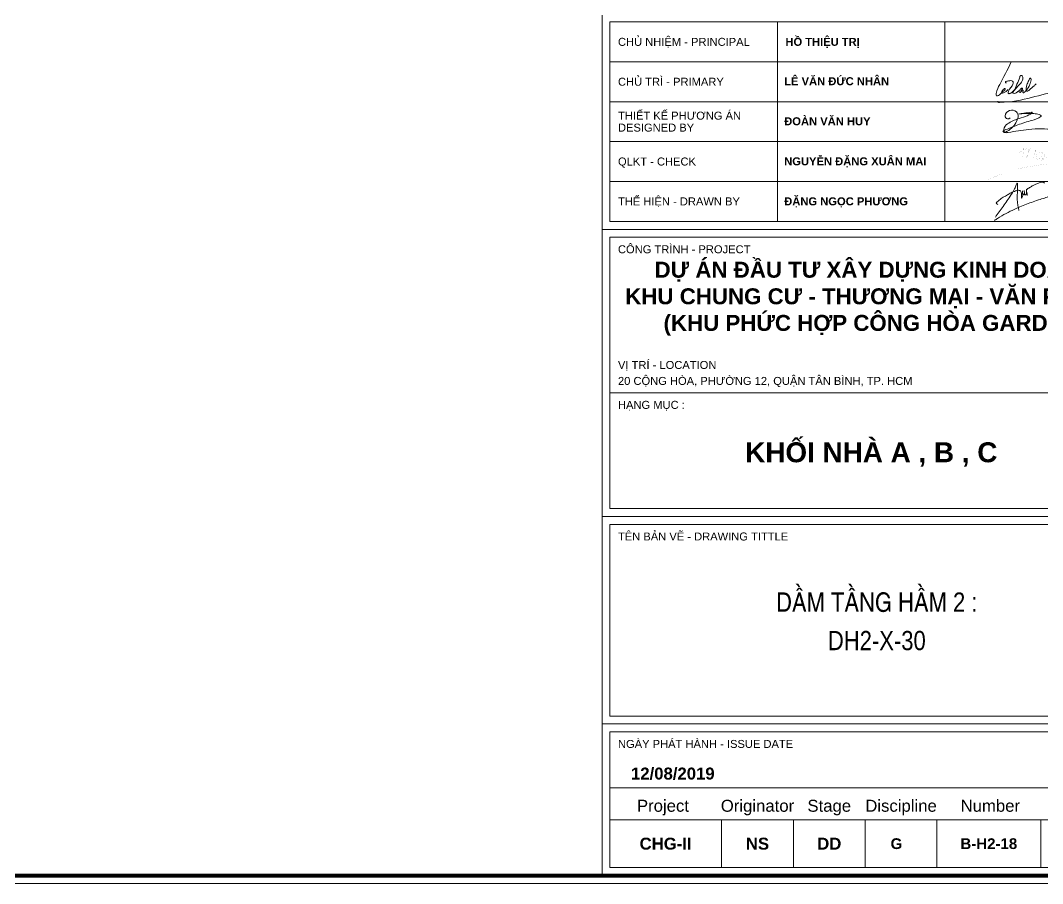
# Model space of a CAD drawing. Header units: millimetres. Extents: x 3014920 to 3563667, y -1638653 to -1356471.
# Drawn here: x 3403275 to 3409919, y -1600938 to -1595328 of the extents above; entities that cross this region are included whole.
import ezdxf
from ezdxf.enums import TextEntityAlignment as Align
from ezdxf.xclip import XClip

# ---------------------------------------------------------------- set-up
doc = ezdxf.new("R2010")
doc.units = ezdxf.units.MM
doc.header["$MEASUREMENT"] = 0
doc.header["$XCLIPFRAME"] = 0
doc.header["$PDMODE"] = 2
doc.linetypes.add('CENTER', pattern=[2, 1.25, -0.25, 0.25, -0.25])
doc.layers.get('0').update_dxf_attribs({"lineweight": 9})
doc.layers.get('Defpoints').update_dxf_attribs({"color": 10, "lineweight": 0})
for name, color, linetype, lineweight in [('CHG_XX_Khung ten$0$TEXT', 7, 'Continuous', 15), ('CHUNHO', 7, 'CENTER', 13), ('CHUTO', 51, 'Continuous', 15), ('CTHEP', 50, 'Continuous', 50), ('DBAO', 90, 'Continuous', 13), ('KTH', 154, 'Continuous', 9)]:
    doc.layers.add(name, color=color, linetype=linetype, lineweight=lineweight)
doc.styles.add('ArialB', font='arialbd.ttf')
doc.styles.add('CHG_XX_Khung ten$0$A1 BORDER$0$ARIAL', font='arial.ttf')
doc.styles.add('CHG_XX_Khung ten$0$A1 BORDER$0$Arial - Bold', font='arialbd.ttf', dxfattribs={"height": 2.5})
doc.styles.add('CHG_XX_Khung ten$0$Arial - Bold', font='arialbd.ttf')
doc.styles.add('CHG_XX_Khung ten$0$title block pccc$0$ARIAL', font='arial.ttf')
doc.styles.add('CHG_XX_Khung ten$0$title block pccc$0$Arial - Bold', font='arialbd.ttf', dxfattribs={"height": 2.5})
doc.styles.add('Star-HelCon', font='VHELVCN_0.TTF')
doc.styles.add('TTP-HelCon', font='VHELVCN_0.TTF')
doc.dimstyles.new('TTP-25', dxfattribs={"dimscale": 25, "dimtxt": 2.5, "dimasz": 1, "dimexe": 1, "dimexo": 1, "dimgap": 0.09, "dimtad": 0, "dimdec": 4, "dimrnd": 1, "dimzin": 9, "dimdsep": 46, "dimtxsty": 'TTP-HelCon', "dimblk": 'ARCHTICK', "dimcen": 0.09, "dimdle": 1.5, "dimclrd": 256, "dimclre": 256, "dimclrt": 7, "dimadec": 0, "dimazin": 0, "dimtfac": 1, "dimtdec": 4, "dimtmove": 0, "dimatfit": 3, "dimldrblk": 'ARCHTICK', "dimfxl": 1, "dimtvp": 1, "dimtolj": 1, "dimtzin": 0, "dimarcsym": 0})

# ---------------------------------------------------------------- blocks, each defined once
blk = doc.blocks.new('_ArchTick')
at = {"color": 0, "linetype": 'ByBlock', "const_width": 0.15}
blk.add_lwpolyline([(-0.5, -0.5), (0.5, 0.5)], dxfattribs=at)
blk = doc.blocks.new('*D1356')
at = {"layer": 'Defpoints', "color": 0, "transparency": 16777216}
for p in [(37950, -2475), (50200, -2475), (50200, -2675)]:
    blk.add_point(p, dxfattribs=at)
at = {"layer": 'KTH', "lineweight": -2, "transparency": 16777216}
for p, q in [((37950, -2500), (37950, -2700)), ((50200, -2500), (50200, -2700)), ((37912.5, -2675), (50237.5, -2675))]:
    blk.add_line(p, q, dxfattribs=at)
at = {"layer": 'KTH', "lineweight": -2, "transparency": 16777216, "xscale": 25, "yscale": 25, "zscale": 25, "rotation": 180}
blk.add_blockref('_ArchTick', (37950, -2675), dxfattribs=at)
at = {"layer": 'KTH', "lineweight": -2, "transparency": 16777216, "xscale": 25, "yscale": 25, "zscale": 25}
blk.add_blockref('_ArchTick', (50200, -2675), dxfattribs=at)
at = {"layer": 'KTH', "color": 7, "transparency": 16777216, "insert": (44075, -2611.2), "char_height": 62.5, "attachment_point": 5, "style": 'TTP-HelCon'}
blk.add_mtext('\\A1;12250', dxfattribs=at)
blk = doc.blocks.new('*D1380')
at = {"layer": 'Defpoints', "color": 0, "transparency": 16777216}
for p in [(27500, -2475), (37950, -2475), (27500, -2675)]:
    blk.add_point(p, dxfattribs=at)
at = {"layer": 'KTH', "lineweight": -2, "transparency": 16777216}
for p, q in [((27500, -2500), (27500, -2700)), ((37950, -2500), (37950, -2700)), ((37987.5, -2675), (27462.5, -2675))]:
    blk.add_line(p, q, dxfattribs=at)
at = {"layer": 'KTH', "lineweight": -2, "transparency": 16777216, "xscale": 25, "yscale": 25, "zscale": 25, "rotation": 180}
blk.add_blockref('_ArchTick', (27500, -2675), dxfattribs=at)
at = {"layer": 'KTH', "lineweight": -2, "transparency": 16777216, "xscale": 25, "yscale": 25, "zscale": 25}
blk.add_blockref('_ArchTick', (37950, -2675), dxfattribs=at)
at = {"layer": 'KTH', "color": 7, "transparency": 16777216, "insert": (32725, -2611.2), "char_height": 62.5, "attachment_point": 5, "style": 'TTP-HelCon'}
blk.add_mtext('\\A1;10450', dxfattribs=at)
blk = doc.blocks.new('*D1395')
at = {"layer": 'Defpoints', "color": 0, "transparency": 16777216}
for p in [(29574.8, -2174), (31724.8, -2174), (29574.8, -2475)]:
    blk.add_point(p, dxfattribs=at)
at = {"layer": 'KTH', "lineweight": -2, "transparency": 16777216}
for p, q in [((29574.8, -2199), (29574.8, -2500)), ((31724.8, -2199), (31724.8, -2500)), ((31762.3, -2475), (29537.3, -2475))]:
    blk.add_line(p, q, dxfattribs=at)
at = {"layer": 'KTH', "lineweight": -2, "transparency": 16777216, "xscale": 25, "yscale": 25, "zscale": 25, "rotation": 180}
blk.add_blockref('_ArchTick', (29574.8, -2475), dxfattribs=at)
at = {"layer": 'KTH', "lineweight": -2, "transparency": 16777216, "xscale": 25, "yscale": 25, "zscale": 25}
blk.add_blockref('_ArchTick', (31724.8, -2475), dxfattribs=at)
at = {"layer": 'KTH', "color": 7, "transparency": 16777216, "insert": (30649.8, -2411.2), "char_height": 62.5, "attachment_point": 5, "style": 'TTP-HelCon'}
blk.add_mtext('\\A1;2150', dxfattribs=at)
blk = doc.blocks.new('CHG_XX_Khung ten')
for p, q in [((687, 577), (687, 17)), ((687, 179), (824, 179)), ((687, 107), (824, 107)), ((687, 55), (824, 55))]:
    blk.add_line(p, q)
at = {"color": 9, "linetype": 'Continuous'}
for p, q in [((731, 231), (731, 181)), ((773, 231), (773, 181))]:
    blk.add_line(p, q, dxfattribs=at)
at = {"linetype": 'Continuous'}
for p, q in [((689, 39), (822, 39)), ((716.98, 31), (716.98, 19)), ((734.98, 31), (734.98, 19)), ((752.98, 31), (752.98, 19)), ((770.98, 31), (770.98, 19)), ((797, 31), (797, 19))]:
    blk.add_line(p, q, dxfattribs=at)
blk.add_lwpolyline([(15, 579), (826, 579), (826, 15), (15, 15)], close=True)
at = {"color": 4, "linetype": 'Continuous', "const_width": 1}
blk.add_lwpolyline([(17, 577), (824, 577), (824, 17), (17, 17)], close=True, dxfattribs=at)
at = {"color": 9, "linetype": 'Continuous'}
for points in [[(822, 221), (689, 221), (689, 231), (822, 231)], [(822, 211), (689, 211), (689, 221), (822, 221)], [(822, 201), (689, 201), (689, 211), (822, 211)], [(822, 191), (689, 191), (689, 201), (822, 201)], [(822, 181), (689, 181), (689, 191), (822, 191)]]:
    blk.add_lwpolyline(points, close=True, dxfattribs=at)
blk.add_lwpolyline([(822, 211), (689, 211), (822, 211)], dxfattribs=at)
at = {"linetype": 'Continuous'}
for points in [[(689, 177), (822, 177), (822, 138), (689, 138)], [(689, 109), (822, 109), (822, 138), (689, 138)], [(689, 105), (822, 105), (822, 57), (689, 57)], [(689, 53), (822, 53), (822, 31), (689, 31)], [(822, 19), (689, 19), (689, 31), (822, 31)]]:
    blk.add_lwpolyline(points, close=True, dxfattribs=at)
at = {"color": 1}
for points in [[(785.63, 182.08), (787.56, 184.76), (789.61, 187.7), (790.35, 188.98), (790.79, 189.92), (791.06, 190.59), (791.21, 189.09), (791.18, 188.31), (791.14, 187.75), (791.09, 186.47), (791.21, 185.58), (791.42, 184.31), (791.51, 183.99), (791.51, 183.74)], [(786.29, 185.19), (785.86, 185.61), (786.06, 185.86), (787.11, 186.7), (788.17, 187.35), (789.1, 187.9), (790.12, 188.41), (790.69, 188.61), (791.04, 188.74), (791.47, 188.79), (791.73, 188.72), (791.92, 188.61), (792.08, 188.33), (792.16, 188.06), (792.21, 187.84), (792.21, 187.27), (792.2, 187.05), (792.23, 186.85), (792.39, 187.1), (792.48, 187.84), (792.46, 188.12), (792.44, 188.61), (792.46, 188.03), (792.53, 187.67), (792.73, 187.74), (792.86, 187.87), (792.9, 188.09), (792.9, 188.28), (792.87, 188.7), (792.91, 188.19), (792.93, 187.79), (792.94, 187.69), (793.11, 187.61), (793.31, 187.73), (793.45, 187.93), (793.48, 188.22), (793.48, 188.64), (793.48, 189.05), (793.48, 188.49), (793.56, 187.84), (793.63, 187.45), (793.48, 188.6), (793.51, 188.92), (794.2, 189.45), (794.72, 189.76), (795.44, 190.17), (796.2, 190.5), (796.65, 190.69), (797.26, 190.79), (797.77, 190.74), (797.95, 190.55)], [(785.43, 181.21), (786.17, 181.73), (788.31, 183), (790.34, 184), (791.77, 184.64), (795.08, 185.91), (796.87, 186.5), (799.7, 187.42)]]:
    blk.add_spline(points, degree=3, dxfattribs=at)
at = {"layer": 'CHG_XX_Khung ten$0$TEXT', "color": 1}
blk.add_lwpolyline([(800.16, 204.02, 0.028888), (797.25, 204.19, 0.026156), (793.98, 204.04, 0.007061), (788.86, 203.28, -0.091769), (787.85, 203.27, -0.25841), (787.51, 203.62, -0.039719), (788.28, 204, -0.004242), (791.23, 205.18, -0.019244), (794.8, 206.31, 0.094204), (797.02, 207.28, 0.504882), (796.98, 207.63, 0.07616), (796.3, 207.87, 0.041135), (794.97, 208.03, 0.034641), (791.34, 207.9, 0.01407), (792.8, 208.12, 0.003668), (794.71, 208.36, -0.800617), (794.79, 208.18, -0.093248), (793.21, 207.32, 0.020479), (791.05, 206.59, 0.096842), (788.38, 205.18, 0.259163), (787.77, 203.63, 0.564182), (788.17, 203.39, 0.087383), (789.69, 204.36, 0.156422), (791.35, 207.23, 0.228987), (790.91, 208.45, 0.272068), (789.19, 208.76, 0.293527), (788.08, 207.43, 0.171419), (788.25, 206.94, 0.281707), (788.69, 206.7, 0.217513), (789.34, 206.92)], format="xyb", dxfattribs=at)
at = {"layer": 'CHG_XX_Khung ten$0$TEXT', "color": 1, "const_width": 0.0121}
for points in [[(791.6, 198.34, 0.143835), (794.1, 199.89, -0.075685), (793.5, 197.02, -0.172299), (794.95, 199.92, -0.299798), (795.6, 198.96, -0.170508), (795.36, 197.75, 0.168316), (795.11, 197.03)], [(791.95, 196.04, -0.054469), (792.33, 197.1, 0.103257), (792.78, 199.38)], [(797.47, 197.92, 0.401177), (797.3, 198.32, 0.483935), (795.9, 197.43, 0.196997), (796.02, 196.61, 0.296639), (796.38, 196.53, 0.183057), (797.12, 197.39)], [(797.48, 198.09, 0.142769), (797.07, 197.1, 0.220826), (797.29, 196.56, 0.106687), (798.07, 198.16, 0.181562), (797.64, 197.4, -0.039872), (797.25, 196.09, -0.060225), (798.09, 197.69, 0.017174), (797.52, 196.45, -0.149286), (799.3, 197.16)], [(806.31, 195.73, -0.026807), (805.12, 195.66, 0.027369), (800.25, 195.52, 0.022423), (795.26, 194.89, 0.038275), (791.04, 194.04, 0.053272), (785.95, 192.37, 0.118692), (783.44, 190.96)]]:
    blk.add_lwpolyline(points, format="xyb", dxfattribs=at)
at = {"layer": 'CHG_XX_Khung ten$0$TEXT', "color": 1}
for points in [[(789.62, 220.97), (786.72, 215.31), (785.87, 213.03), (785.94, 212.46), (786.42, 212.53), (787.18, 213.24), (787.77, 213.73), (788.12, 214.16), (788.07, 214.29), (787.94, 214.27), (787.28, 213.56), (787.2, 213.33), (787.26, 213.21), (787.44, 213.16), (787.7, 213.23), (788.87, 214.02)], [(788.4, 215.73), (788.18, 215.82), (788.21, 216), (788.32, 216.07), (788.7, 216.16), (789.23, 216.24), (789.76, 216.24), (790.01, 216.08), (790.1, 215.79), (790.05, 215.41), (788.96, 213.65), (788.88, 213.4), (788.88, 213.13), (789, 213.02), (789.17, 213.01), (789.51, 213.17), (790.77, 214.27), (791.67, 215.27), (792.3, 216.07), (792.5, 216.66), (792.49, 217.11), (792.33, 217.45), (792.13, 217.58), (791.94, 217.52), (791.73, 217.16), (790.12, 213.5), (790.04, 213.21), (790.14, 213.12), (791.53, 213.7), (792.32, 214.06), (792.42, 214.24), (792.36, 214.39), (792.17, 214.35), (791.86, 214.12), (791.68, 213.82), (791.57, 213.47), (791.67, 213.35), (791.96, 213.42), (792.51, 213.89), (792.61, 213.78), (792.55, 213.52), (792.61, 213.3), (792.77, 213.25), (793.05, 213.46), (794.1, 214.86), (794.42, 215.85), (794.57, 216.45), (794.53, 216.83), (794.42, 216.89), (794.27, 216.8), (794.14, 216.57), (793.62, 215.47), (793.41, 214.74), (793.36, 214.18), (793.41, 213.82), (793.56, 213.67), (793.77, 213.71), (794.19, 213.99), (795.35, 214.98), (795.89, 215.51)], [(786.22, 211.12), (786.28, 210.87), (786.71, 210.78), (801.78, 213.69), (803.18, 213.88)]]:
    blk.add_spline(points, degree=3, dxfattribs=at)
for s, height, style, p in [('CHỦ NHIỆM - PRINCIPAL', 2, 'CHG_XX_Khung ten$0$title block pccc$0$ARIAL', (691, 226)), ('HỒ THIỆU TRỊ', 2, 'CHG_XX_Khung ten$0$title block pccc$0$Arial - Bold', (733, 226)), ('CHỦ TRÌ - PRIMARY', 2, 'CHG_XX_Khung ten$0$title block pccc$0$ARIAL', (691, 216)), ('LÊ VĂN ĐỨC NHÂN', 2.0073, 'CHG_XX_Khung ten$0$Arial - Bold', (732.68, 216.13)), ('THIẾT KẾ PHƯƠNG ÁN', 2, 'CHG_XX_Khung ten$0$title block pccc$0$ARIAL', (691, 207.5)), ('ĐOÀN VĂN HUY', 2.0073, 'CHG_XX_Khung ten$0$Arial - Bold', (732.68, 206.09)), ('DESIGNED BY', 2, 'CHG_XX_Khung ten$0$title block pccc$0$ARIAL', (691, 204.5)), ('NGUYỄN ĐẶNG XUÂN MAI', 2.0073, 'CHG_XX_Khung ten$0$Arial - Bold', (732.68, 196.05)), ('QLKT - CHECK', 2, 'CHG_XX_Khung ten$0$title block pccc$0$ARIAL', (691, 196)), ('THỂ HIỆN - DRAWN BY', 2, 'CHG_XX_Khung ten$0$title block pccc$0$ARIAL', (691, 186)), ('ĐẶNG NGỌC PHƯƠNG', 2.0073, 'CHG_XX_Khung ten$0$Arial - Bold', (732.68, 186.02)), ('CÔNG TRÌNH - PROJECT', 2, 'CHG_XX_Khung ten$0$A1 BORDER$0$ARIAL', (691, 174)), ('VỊ TRÍ - LOCATION', 2, 'CHG_XX_Khung ten$0$A1 BORDER$0$ARIAL', (691, 145)), ('20 CỘNG HÒA, PHƯỜNG 12, QUẬN TÂN BÌNH, TP. HCM', 2, 'CHG_XX_Khung ten$0$A1 BORDER$0$ARIAL', (691, 141)), ('HẠNG MỤC :', 2, 'CHG_XX_Khung ten$0$A1 BORDER$0$ARIAL', (691, 135)), ('TÊN BẢN VẼ - DRAWING TITTLE', 2, 'CHG_XX_Khung ten$0$A1 BORDER$0$ARIAL', (691, 102)), ('NGÀY PHÁT HÀNH - ISSUE DATE', 2, 'CHG_XX_Khung ten$0$A1 BORDER$0$ARIAL', (691, 50))]:
    blk.add_text(s, height=height, dxfattribs=dict(style=style)).set_placement(p, align=Align.MIDDLE_LEFT)
for s, style, p in [('12/08/2019', 'CHG_XX_Khung ten$0$A1 BORDER$0$Arial - Bold', (704.75, 42.57)), ('Project', 'CHG_XX_Khung ten$0$A1 BORDER$0$ARIAL', (702.28, 34.5)), ('Originator', 'CHG_XX_Khung ten$0$A1 BORDER$0$ARIAL', (725.98, 34.5)), ('Stage', 'CHG_XX_Khung ten$0$A1 BORDER$0$ARIAL', (743.98, 34.5)), ('Discipline', 'CHG_XX_Khung ten$0$A1 BORDER$0$ARIAL', (761.98, 34.5)), ('Number', 'CHG_XX_Khung ten$0$A1 BORDER$0$ARIAL', (784.37, 34.5)), ('CHG-II', 'CHG_XX_Khung ten$0$A1 BORDER$0$Arial - Bold', (702.94, 25)), ('NS', 'CHG_XX_Khung ten$0$A1 BORDER$0$Arial - Bold', (725.98, 25)), ('DD', 'CHG_XX_Khung ten$0$A1 BORDER$0$Arial - Bold', (743.98, 25))]:
    blk.add_text(s, height=3, dxfattribs=dict(style=style)).set_placement(p, align=Align.MIDDLE_CENTER)
at = {"attachment_point": 2, "style": 'CHG_XX_Khung ten$0$A1 BORDER$0$Arial - Bold'}
for s, insert, char_height, width in [('DỰ ÁN ĐẦU TƯ XÂY DỰNG KINH DOANH\\PKHU CHUNG CƯ - THƯƠNG MẠI - VĂN PHÒNG\\P(KHU PHỨC HỢP CÔNG HÒA GARDEN)', (755.4, 170.88), 4, 159.8745), ('KHỐI NHÀ A , B , C', (754.52, 125.61), 5, 104.1229)]:
    blk.add_mtext(s, dxfattribs=dict(at, insert=insert, char_height=char_height, width=width))
blk = doc.blocks.new('2X-31')
at = {"layer": 'CTHEP'}
blk.add_line((56669.99316, -1074.0046), (103.16431, -1074.00461), dxfattribs=at)
for points in [[(54.54176, -804.44405), (54.54176, -604.00461), (56669.99316, -604.00461), (56669.99316, -804.00461)], [(54.54176, -1544.00461), (56669.99316, -1544.0046), (56669.99316, -944.0046)]]:
    blk.add_lwpolyline(points, dxfattribs=at)
at = {"layer": 'KTH'}
for base, p1, p2, picture, middle in [((29574.79362, -2475.04887), (31724.79363, -2174.00461), (29574.79362, -2174.00461), '*D1395', (30649.79363, -2411.21554)), ((50200, -2675.00461), (37950, -2475.04887), (50200, -2475.04887), '*D1356', (44075, -2611.17127))]:
    dim = blk.add_linear_dim(base=base, p1=p1, p2=p2, angle=180, dimstyle='TTP-25', override={"dimtmove": 1}, dxfattribs=at)
    dim.commit()
    dim.dimension.update_dxf_attribs({"geometry": picture, "text_midpoint": middle})
dim = blk.add_linear_dim(base=(27500, -2675.00461), p1=(37950, -2475.04887), p2=(27500, -2475.04887), dimstyle='TTP-25', override={"dimtmove": 1}, dxfattribs=at)
dim.commit()
dim.dimension.update_dxf_attribs({"geometry": '*D1380', "text_midpoint": (32725, -2611.17127)})

msp = doc.modelspace()

# ---------------------------------------------------------------- block references
at = {"layer": 'DBAO'}
ref = msp.add_blockref('2X-31', (3380262.02918, -1593571.24604), dxfattribs=at)
XClip(ref).set_block_clipping_path([(31295.3291864501, -3326.2321205568), (48648.1579657511, 175.5955653603)])
ref = msp.add_blockref('2X-31', (3367312.70632, -1596813.00859), dxfattribs=at)
XClip(ref).set_block_clipping_path([(44515.1326399365, -3317.740134481), (64175.2601029532, 216.3832798528)])

# ---------------------------------------------------------------- texts
at = {"layer": 'CHUNHO', "style": 'Star-HelCon'}
for s, p in [('DAÀM TAÀNG HAÀM 2 :', (3408841.95509, -1599170.90776)), ('DH2-X-30', (3408841.95509, -1599420.90776))]:
    msp.add_text(s, height=125, dxfattribs=at).set_placement(p, align=Align.CENTER)
at = {"layer": 'CHUTO', "color": 7, "style": 'ArialB'}
for s, p in [('G', (3408969.40502, -1600713.28276)), ('B-H2-18', (3409570.06452, -1600713.28276))]:
    msp.add_text(s, height=70, dxfattribs=at).set_placement(p, align=Align.CENTER)

# ---------------------------------------------------------------- next in the draw order: block references
at = {"color": 5, "xscale": 25.92478421704392, "yscale": 25.92478421704392, "zscale": 25.92478421704392}
msp.add_blockref('CHG_XX_Khung ten', (3389245.2673, -1601326.46106), dxfattribs=at)

doc.saveas('drawing.dxf')
